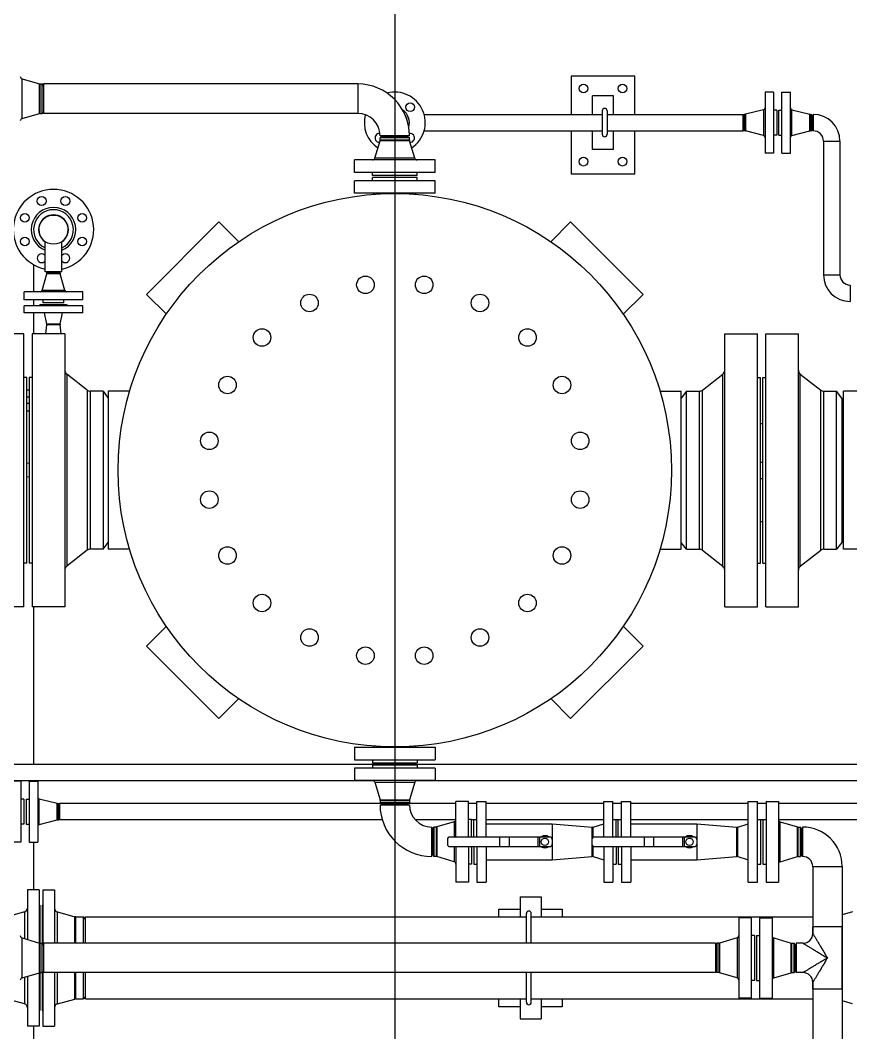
# Model space of a CAD drawing. Header units: millimetres. Extents: x 18255 to 228708, y -2217 to 146640.
# Drawn here: x 82772 to 84475, y 91555 to 93631 of the extents above; entities that cross this region are included whole.
import ezdxf

# ---------------------------------------------------------------- set-up
doc = ezdxf.new("R2010")
doc.units = ezdxf.units.MM
doc.layers.add('设备', color=8, linetype='Continuous')

msp = doc.modelspace()

# ---------------------------------------------------------------- linework, layer by layer
at = {"layer": '设备'}
for p, q in [((83539.9, 93833.1), (83539.9, 89530.9)), ((82775.4, 93511.2), (82811.1, 93500.6)), ((82775.4, 93429.3), (82775.4, 93511.2)), ((82811.1, 93439.9), (82811.1, 93500.6)), ((82812.5, 93440.1), (82812.5, 93500.4)), ((82812.5, 93500.4), (82816.9, 93500.4)), ((82819.3, 93497.2), (82816.9, 93500.4)), ((82816.9, 93440.1), (82816.9, 93500.4)), ((82819.3, 93500.4), (82819.3, 93440.1)), ((83463.9, 93500.4), (82819.3, 93500.4)), ((83463.9, 93500.4), (83463.9, 93440.1)), ((83901.9, 93516.2), (83901.9, 93438.1)), ((84031.9, 93516.2), (83901.9, 93516.2)), ((84031.9, 93438.1), (84031.9, 93516.2)), ((83945.4, 93438.1), (83945.4, 93476.2)), ((83988.4, 93476.2), (83945.4, 93476.2)), ((83988.4, 93438.1), (83988.4, 93476.2)), ((84299.2, 93483.7), (84299.2, 93358.7)), ((84316.7, 93483.7), (84299.2, 93483.7)), ((84316.7, 93483.7), (84316.7, 93358.7)), ((84334, 93358.7), (84334, 93483.7)), ((84334, 93483.7), (84351.5, 93483.7)), ((84351.5, 93358.7), (84351.5, 93483.7)), ((82775.4, 93429.3), (82811.1, 93439.9)), ((82812.5, 93440.1), (82816.9, 93440.1)), ((82819.3, 93443.2), (82816.9, 93440.1)), ((83463.9, 93440.1), (82819.3, 93440.1)), ((83600.1, 93438.1), (83965.4, 93438.1)), ((83965.4, 93445.2), (83965.4, 93397.2)), ((83975.4, 93445.2), (83975.4, 93397.2)), ((83975.4, 93438.1), (84254.7, 93438.1)), ((84254.7, 93404.4), (84254.7, 93438.1)), ((84254.7, 93436.1), (84256.2, 93438.1)), ((84256.2, 93438.1), (84256.2, 93404.4)), ((84258.4, 93438.1), (84256.2, 93438.1)), ((84258.4, 93438.1), (84259.4, 93438.2)), ((84258.4, 93438.1), (84258.4, 93404.4)), ((84296.2, 93447.5), (84259.4, 93438.2)), ((84259.4, 93438.2), (84259.4, 93404.3)), ((84296.2, 93447.5), (84296.2, 93395)), ((84323.1, 93446.7), (84316.7, 93446.7)), ((84323.1, 93446.7), (84323.1, 93395.7)), ((84327.6, 93395.7), (84327.6, 93446.7)), ((84327.6, 93446.7), (84334, 93446.7)), ((84354.5, 93395), (84354.5, 93447.5)), ((84354.5, 93447.5), (84391.3, 93438.2)), ((84391.3, 93404.3), (84391.3, 93438.2)), ((84392.3, 93438.1), (84391.3, 93438.2)), ((84392.3, 93404.4), (84392.3, 93438.1)), ((84392.3, 93438.1), (84394.5, 93438.1)), ((84396, 93436.1), (84394.5, 93438.1)), ((84394.5, 93404.4), (84394.5, 93438.1)), ((84396, 93436.1), (84396, 93406.4)), ((84398, 93438.1), (84398, 93404.4)), ((83570.1, 93394.2), (83509.8, 93394.2)), ((83523.1, 93394.2), (83523.1, 93392.2)), ((83556.8, 93394.2), (83556.8, 93392.2)), ((83600.1, 93404.4), (83965.4, 93404.4)), ((83901.9, 93404.4), (83901.9, 93316.2)), ((83945.4, 93366.2), (83945.4, 93404.4)), ((83975.4, 93404.4), (84254.7, 93404.4)), ((83988.4, 93366.2), (83988.4, 93404.4)), ((84031.9, 93316.2), (84031.9, 93404.4)), ((84254.7, 93406.4), (84256.2, 93404.4)), ((84258.4, 93404.4), (84256.2, 93404.4)), ((84258.4, 93404.4), (84259.4, 93404.3)), ((84296.2, 93395), (84259.4, 93404.3)), ((84323.1, 93395.7), (84316.7, 93395.7)), ((84327.6, 93395.7), (84334, 93395.7)), ((84354.5, 93395), (84391.3, 93404.3)), ((84392.3, 93404.4), (84391.3, 93404.3)), ((84392.3, 93404.4), (84394.5, 93404.4)), ((84396, 93406.4), (84394.5, 93404.4)), ((83499, 93348.3), (83509.6, 93384)), ((83570.3, 93384), (83509.6, 93384)), ((83512.9, 93392.2), (83509.8, 93389.8)), ((83509.8, 93385.5), (83509.8, 93389.8)), ((83570.1, 93389.8), (83509.8, 93389.8)), ((83570.1, 93385.5), (83509.8, 93385.5)), ((83512.9, 93392.2), (83566.9, 93392.2)), ((83566.9, 93392.2), (83570.1, 93389.8)), ((83570.1, 93385.5), (83570.1, 93389.8)), ((83580.8, 93348.3), (83570.3, 93384)), ((84419.2, 93383.2), (84419.2, 93109.2)), ((84419.2, 93383.2), (84452.9, 93383.2)), ((84452.9, 93383.2), (84452.9, 93109.2)), ((83988.4, 93366.2), (83945.4, 93366.2)), ((84316.7, 93358.7), (84299.2, 93358.7)), ((84334, 93358.7), (84351.5, 93358.7)), ((83457.4, 93319.2), (83457.4, 93344.7)), ((83622.4, 93344.7), (83457.4, 93344.7)), ((83580.8, 93348.3), (83499, 93348.3)), ((83622.4, 93319.2), (83622.4, 93344.7)), ((83622.4, 93319.2), (83457.4, 93319.2)), ((83493.9, 93312.8), (83493.9, 93319.2)), ((83585.9, 93312.8), (83493.9, 93312.8)), ((83585.9, 93312.8), (83585.9, 93319.2)), ((83901.9, 93316.2), (84031.9, 93316.2)), ((83457.4, 93276.4), (83457.4, 93301.9)), ((83622.4, 93301.9), (83457.4, 93301.9)), ((83493.9, 93301.9), (83493.9, 93308.3)), ((83585.9, 93308.3), (83493.9, 93308.3)), ((83585.9, 93301.9), (83585.9, 93308.3)), ((83622.4, 93276.4), (83622.4, 93301.9)), ((83622.4, 93276.4), (83457.4, 93276.4)), ((83030.8, 93069), (83179.3, 93217.5)), ((83220, 93176.8), (83179.3, 93217.5)), ((83900.5, 93217.5), (83859.8, 93176.8)), ((83900.5, 93217.5), (84049, 93069)), ((82823, 93115.1), (82823, 93177)), ((82857, 93115.1), (82857, 93177)), ((82799.9, 93074.1), (82799.9, 93129.7)), ((82816.8, 93077.1), (82826.4, 93111.2)), ((82857, 93115.1), (82823, 93115.1)), ((82826.6, 93112.3), (82826.4, 93111.2)), ((82853.6, 93111.2), (82826.4, 93111.2)), ((82828.6, 93115.1), (82826.6, 93113.6)), ((82826.6, 93112.3), (82826.6, 93113.6)), ((82853.5, 93113.6), (82826.6, 93113.6)), ((82853.5, 93112.3), (82826.6, 93112.3)), ((82851.5, 93115.1), (82853.5, 93113.6)), ((82853.5, 93112.3), (82853.5, 93113.6)), ((82853.5, 93112.3), (82853.6, 93111.2)), ((82863.2, 93077.1), (82853.6, 93111.2)), ((84419.2, 93109.2), (84452.9, 93109.2)), ((84474, 93088.1), (84474, 93054.4)), ((82780, 93058.1), (82780, 93074.1)), ((82900, 93074.1), (82780, 93074.1)), ((82863.2, 93077.1), (82816.8, 93077.1)), ((82900, 93058.1), (82900, 93074.1)), ((83030.8, 93069), (83071.5, 93028.3)), ((84008.3, 93028.3), (84049, 93069)), ((82900, 93058.1), (82780, 93058.1)), ((82780, 93031.2), (82780, 93045.2)), ((82900, 93045.2), (82780, 93045.2)), ((82799.9, 93045.2), (82799.9, 93058.1)), ((82812, 93045.2), (82812, 93047.2)), ((82868, 93047.2), (82812, 93047.2)), ((82818.5, 93051.7), (82818.5, 93058.1)), ((82861.5, 93051.7), (82818.5, 93051.7)), ((82861.5, 93051.7), (82861.5, 93058.1)), ((82868, 93045.2), (82868, 93047.2)), ((82900, 93031.2), (82900, 93045.2)), ((82900, 93031.2), (82780, 93031.2)), ((82799.9, 92988.3), (82799.9, 93031.2)), ((82826.3, 93008), (82821.5, 93031.2)), ((82853.7, 93008), (82858.5, 93031.2)), ((82824.2, 92988.3), (82826.4, 93006.4)), ((82853.7, 93008), (82826.3, 93008)), ((82853.6, 93006.4), (82826.4, 93006.4)), ((82855.8, 92988.3), (82853.6, 93006.4)), ((82779, 92988.3), (82712, 92988.3)), ((82779, 92428.3), (82779, 92988.3)), ((82796.3, 92988.3), (82796.3, 92428.3)), ((82863.3, 92988.3), (82796.3, 92988.3)), ((82863.3, 92988.3), (82863.3, 92428.3)), ((84216.5, 92428.3), (84216.5, 92988.3)), ((84216.5, 92988.3), (84283.5, 92988.3)), ((84283.5, 92428.3), (84283.5, 92988.3)), ((84300.8, 92428.3), (84300.8, 92988.3)), ((84300.8, 92988.3), (84367.8, 92988.3)), ((84367.8, 92428.3), (84367.8, 92988.3)), ((82785.4, 92898.8), (82779, 92898.8)), ((82785.4, 92517.8), (82785.4, 92898.8)), ((82789.9, 92898.8), (82789.9, 92517.8)), ((82796.3, 92898.8), (82789.9, 92898.8)), ((82909.1, 92872.4), (82867.1, 92905.3)), ((82867.1, 92905.3), (82867.1, 92511.3)), ((84170.7, 92872.4), (84212.7, 92905.3)), ((84212.7, 92511.3), (84212.7, 92905.3)), ((84283.5, 92898.8), (84289.9, 92898.8)), ((84289.9, 92517.8), (84289.9, 92898.8)), ((84294.4, 92517.8), (84294.4, 92898.8)), ((84294.4, 92898.8), (84300.8, 92898.8)), ((84371.6, 92905.3), (84413.6, 92872.4)), ((84371.6, 92511.3), (84371.6, 92905.3)), ((82789.9, 92872.2), (82785.4, 92872.2)), ((82789.9, 92858.2), (82785.4, 92858.2)), ((82909.1, 92872.4), (82909.1, 92544.3)), ((82915.3, 92870.3), (82915.3, 92546.4)), ((82941.6, 92870.3), (82915.3, 92870.3)), ((82941.6, 92870.3), (82952.3, 92856.3)), ((82941.6, 92870.3), (82941.6, 92546.4)), ((82952.3, 92870.3), (82952.3, 92546.3)), ((82996.5, 92870.3), (82952.3, 92870.3)), ((84083.3, 92870.3), (84127.5, 92870.3)), ((84127.5, 92546.3), (84127.5, 92870.3)), ((84138.3, 92870.3), (84127.5, 92856.3)), ((84138.3, 92546.4), (84138.3, 92870.3)), ((84138.3, 92870.3), (84164.6, 92870.3)), ((84164.6, 92546.4), (84164.6, 92870.3)), ((84170.7, 92544.3), (84170.7, 92872.4)), ((84413.6, 92544.3), (84413.6, 92872.4)), ((84419.8, 92546.4), (84419.8, 92870.3)), ((84419.8, 92870.3), (84446.1, 92870.3)), ((84456.8, 92856.3), (84446.1, 92870.3)), ((84446.1, 92546.4), (84446.1, 92870.3)), ((84456.8, 92856.3), (84456.8, 92560.4)), ((84459.8, 92546.4), (84459.8, 92870.3)), ((85642, 92870.3), (84459.8, 92870.3)), ((82789.9, 92845.3), (82785.4, 92845.3)), ((82789.9, 92829.3), (82785.4, 92829.3)), ((84294.4, 92803.3), (84289.9, 92803.3)), ((82789.9, 92722.5), (82785.4, 92722)), ((84289.9, 92725.2), (84294.4, 92725.2)), ((84456.8, 92725.2), (84459.8, 92725.2)), ((82789.9, 92694.2), (82785.4, 92694.7)), ((84289.9, 92691.5), (84294.4, 92691.5)), ((84456.8, 92691.5), (84459.8, 92691.5)), ((84289.9, 92603.3), (84294.4, 92603.3)), ((82909.1, 92544.3), (82867.1, 92511.3)), ((82941.6, 92546.4), (82915.3, 92546.4)), ((82941.6, 92546.4), (82952.3, 92560.4)), ((82996.5, 92546.3), (82952.3, 92546.3)), ((84083.3, 92546.3), (84127.5, 92546.3)), ((84138.3, 92546.4), (84127.5, 92560.4)), ((84138.3, 92546.4), (84164.6, 92546.4)), ((84170.7, 92544.3), (84212.7, 92511.3)), ((84371.6, 92511.3), (84413.6, 92544.3)), ((84419.8, 92546.4), (84446.1, 92546.4)), ((84456.8, 92560.4), (84446.1, 92546.4)), ((85542.7, 92546.4), (84459.8, 92546.4)), ((82785.4, 92517.8), (82779, 92517.8)), ((82796.3, 92517.8), (82789.9, 92517.8)), ((84283.5, 92517.8), (84289.9, 92517.8)), ((84294.4, 92517.8), (84300.8, 92517.8)), ((82779, 92428.3), (82712, 92428.3)), ((82863.3, 92428.3), (82796.3, 92428.3)), ((82799.9, 92105.2), (82799.9, 92428.3)), ((84216.5, 92428.3), (84283.5, 92428.3)), ((84300.8, 92428.3), (84367.8, 92428.3)), ((83071.5, 92388.4), (83030.8, 92347.7)), ((84049, 92347.7), (84008.3, 92388.4)), ((83179.3, 92199.2), (83030.8, 92347.7)), ((84049, 92347.7), (83900.5, 92199.2)), ((83179.3, 92199.2), (83220, 92239.9)), ((83859.8, 92239.9), (83900.5, 92199.2)), ((83457.4, 92140.2), (83457.4, 92114.7)), ((83457.4, 92140.2), (83622.4, 92140.2)), ((83622.4, 92140.2), (83622.4, 92114.7)), ((83457.4, 92114.7), (83622.4, 92114.7)), ((83493.9, 92114.7), (83493.9, 92108.3)), ((83493.9, 92108.3), (83585.9, 92108.3)), ((83585.9, 92114.7), (83585.9, 92108.3)), ((84616.4, 92105.2), (82696.4, 92105.2)), ((83457.4, 92097.4), (83457.4, 92071.9)), ((83622.4, 92097.4), (83457.4, 92097.4)), ((83493.9, 92103.8), (83493.9, 92097.4)), ((83585.9, 92103.8), (83493.9, 92103.8)), ((83585.9, 92103.8), (83585.9, 92097.4)), ((83622.4, 92097.4), (83622.4, 92071.9)), ((83496.1, 92071.5), (82696.4, 92071.5)), ((82772.9, 92070.8), (82755.4, 92070.8)), ((82772.9, 92070.8), (82772.9, 91945.8)), ((82790.2, 92070.8), (82790.2, 91945.8)), ((82790.2, 92070.8), (82807.7, 92070.8)), ((82799.9, 92070.8), (82799.9, 92071.5)), ((82807.7, 92070.8), (82807.7, 91945.8)), ((83622.4, 92071.9), (83457.4, 92071.9)), ((83499, 92068.4), (83509.6, 92032.6)), ((83499, 92068.4), (83580.8, 92068.4)), ((83580.8, 92068.4), (83570.3, 92032.6)), ((84616.4, 92071.5), (83583.7, 92071.5)), ((82779.3, 92033.8), (82772.9, 92033.8)), ((82779.3, 92033.8), (82779.3, 91982.8)), ((82783.8, 92033.8), (82783.8, 91982.8)), ((82783.8, 92033.8), (82790.2, 92033.8)), ((82810.7, 91982.1), (82810.7, 92034.6)), ((82810.7, 92034.6), (82847.5, 92025.3)), ((82847.5, 91991.4), (82847.5, 92025.3)), ((82848.5, 92025.2), (82847.5, 92025.3)), ((82848.5, 91991.5), (82848.5, 92025.2)), ((82848.5, 92025.2), (82850.7, 92025.2)), ((82852.2, 92023.2), (82850.7, 92025.2)), ((82850.7, 91991.5), (82850.7, 92025.2)), ((82852.2, 92025.2), (82852.2, 91991.5)), ((83511.9, 92025.2), (82852.2, 92025.2)), ((83509.6, 92032.6), (83570.3, 92032.6)), ((83509.8, 92031.2), (83509.8, 92026.9)), ((83509.8, 92031.2), (83570.1, 92031.2)), ((83512.9, 92024.4), (83509.8, 92026.9)), ((83509.8, 92026.9), (83570.1, 92026.9)), ((83509.8, 92022.4), (83570.1, 92022.4)), ((83566.9, 92024.4), (83512.9, 92024.4)), ((83566.9, 92024.4), (83570.1, 92026.9)), ((83665.4, 92025.2), (83567.9, 92025.2)), ((83570.1, 92031.2), (83570.1, 92026.9)), ((83665.4, 91956.4), (83665.4, 92028.9)), ((83690.9, 92028.9), (83665.4, 92028.9)), ((83690.9, 91956.4), (83690.9, 92028.9)), ((83708.2, 92025.2), (83690.9, 92025.2)), ((83708.2, 91956.4), (83708.2, 92028.9)), ((83708.2, 92028.9), (83727.3, 92028.9)), ((83727.3, 91956.4), (83727.3, 92028.9)), ((83968.3, 92025.2), (83727.3, 92025.2)), ((83968.3, 91956.4), (83968.3, 92028.9)), ((83968.3, 92028.9), (83987.4, 92028.9)), ((83987.4, 91956.4), (83987.4, 92028.9)), ((84004.7, 92025.2), (83987.4, 92025.2)), ((84004.7, 91956.4), (84004.7, 92028.9)), ((84004.7, 92028.9), (84023.8, 92028.9)), ((84023.8, 91956.4), (84023.8, 92028.9)), ((84264.8, 92025.2), (84023.8, 92025.2)), ((84264.8, 91863.9), (84264.8, 92028.9)), ((84264.8, 92028.9), (84283.9, 92028.9)), ((84283.9, 91863.9), (84283.9, 92028.9)), ((84301.2, 92025.2), (84283.9, 92025.2)), ((84301.2, 92028.9), (84301.2, 91863.9)), ((84301.2, 92028.9), (84326.7, 92028.9)), ((84326.7, 92028.9), (84326.7, 91863.9)), ((84715.4, 92025.2), (84326.7, 92025.2)), ((82779.3, 91982.8), (82772.9, 91982.8)), ((82783.8, 91982.8), (82790.2, 91982.8)), ((82810.7, 91982.1), (82847.5, 91991.4)), ((82848.5, 91991.5), (82847.5, 91991.4)), ((82848.5, 91991.5), (82850.7, 91991.5)), ((82852.2, 91993.5), (82850.7, 91991.5)), ((83514.5, 91991.5), (82852.2, 91991.5)), ((83665.4, 91991.5), (83582.2, 91991.5)), ((83661.8, 91987.4), (83626.1, 91976.8)), ((83661.8, 91987.4), (83661.8, 91956.4)), ((83697.3, 91992.4), (83690.9, 91992.4)), ((83697.3, 91956.4), (83697.3, 91992.4)), ((83701.8, 91991.5), (83697.3, 91991.5)), ((83701.8, 91956.4), (83701.8, 91992.4)), ((83701.8, 91992.4), (83708.2, 91992.4)), ((83968.3, 91991.5), (83727.3, 91991.5)), ((83727.3, 91983.4), (83862.6, 91983.4)), ((83862.6, 91983.4), (83862.6, 91952.8)), ((83862.6, 91983.4), (83863, 91983.4)), ((83863, 91983.4), (83863, 91983.4)), ((83863, 91983.4), (83863, 91909.5)), ((83863, 91983.4), (83944.8, 91976.5)), ((83946.7, 91976.7), (83968.3, 91983.4)), ((83987.4, 91992.4), (83993.8, 91992.4)), ((83993.8, 91956.4), (83993.8, 91992.4)), ((83998.3, 91991.5), (83993.8, 91991.5)), ((83998.3, 91956.4), (83998.3, 91992.4)), ((83998.3, 91992.4), (84004.7, 91992.4)), ((84264.8, 91991.5), (84023.8, 91991.5)), ((84023.8, 91983.4), (84159.1, 91983.4)), ((84159.1, 91983.4), (84159.1, 91952.8)), ((84159.1, 91983.4), (84159.5, 91983.4)), ((84159.5, 91983.4), (84159.5, 91983.4)), ((84159.5, 91983.4), (84159.5, 91909.5)), ((84159.5, 91983.4), (84241.3, 91976.5)), ((84243.2, 91976.7), (84264.8, 91983.4)), ((84283.9, 91992.4), (84290.3, 91992.4)), ((84290.3, 91900.4), (84290.3, 91992.4)), ((84294.8, 91991.5), (84290.3, 91991.5)), ((84294.8, 91992.4), (84294.8, 91900.4)), ((84294.8, 91992.4), (84301.2, 91992.4)), ((84715.4, 91991.5), (84326.7, 91991.5)), ((84330.3, 91987.4), (84366, 91976.8)), ((84330.3, 91905.5), (84330.3, 91987.4)), ((83615.9, 91916.3), (83615.9, 91976.6)), ((83617.9, 91973.4), (83620.3, 91976.6)), ((83617.9, 91919.4), (83617.9, 91973.4)), ((83620.3, 91976.6), (83620.3, 91916.3)), ((83624.7, 91976.6), (83620.3, 91976.6)), ((83624.7, 91976.6), (83624.7, 91916.3)), ((83626.1, 91976.8), (83626.1, 91916.1)), ((83944.8, 91953.6), (83944.8, 91976.5)), ((83946.7, 91955.7), (83946.7, 91976.7)), ((84241.3, 91916.4), (84241.3, 91976.5)), ((84243.2, 91916.1), (84243.2, 91976.7)), ((84366, 91916.1), (84366, 91976.8)), ((84367.4, 91916.3), (84367.4, 91976.6)), ((84367.4, 91976.6), (84371.8, 91976.6)), ((84374.2, 91973.4), (84371.8, 91976.6)), ((84371.8, 91916.3), (84371.8, 91976.6)), ((84374.2, 91973.4), (84374.2, 91919.4)), ((84376.2, 91976.6), (84376.2, 91916.3)), ((82772.9, 91945.8), (82755.4, 91945.8)), ((82790.2, 91945.8), (82807.7, 91945.8)), ((82799.9, 91848.2), (82799.9, 91945.8)), ((83647.8, 91951.4), (83647.8, 91941.4)), ((83652.8, 91956.4), (83857.8, 91956.4)), ((83755, 91956.4), (83755, 91936.4)), ((83774.2, 91956.4), (83774.2, 91936.4)), ((83833.6, 91956.4), (83833.6, 91936.4)), ((83836.8, 91956.4), (83836.8, 91936.4)), ((83862.6, 91940), (83862.6, 91909.4)), ((83862.8, 91951.4), (83862.8, 91941.4)), ((83944.3, 91951.4), (83944.3, 91941.4)), ((83944.8, 91916.4), (83944.8, 91939.3)), ((83949.3, 91956.4), (84154.3, 91956.4)), ((84051.5, 91956.4), (84051.5, 91936.4)), ((84070.7, 91956.4), (84070.7, 91936.4)), ((84130.1, 91956.4), (84130.1, 91936.4)), ((84133.3, 91956.4), (84133.3, 91936.4)), ((84159.1, 91940), (84159.1, 91909.4)), ((84159.3, 91951.4), (84159.3, 91941.4)), ((83617.9, 91919.4), (83620.3, 91916.3)), ((83652.8, 91936.4), (83857.8, 91936.4)), ((83661.8, 91936.4), (83661.8, 91905.5)), ((83665.4, 91936.4), (83665.4, 91863.9)), ((83690.9, 91936.4), (83690.9, 91863.9)), ((83697.3, 91936.4), (83697.3, 91900.4)), ((83701.8, 91936.4), (83701.8, 91900.4)), ((83708.2, 91936.4), (83708.2, 91863.9)), ((83727.3, 91936.4), (83727.3, 91863.9)), ((83946.7, 91916.1), (83946.7, 91937.2)), ((83949.3, 91936.4), (84154.3, 91936.4)), ((83968.3, 91936.4), (83968.3, 91863.9)), ((83987.4, 91936.4), (83987.4, 91863.9)), ((83993.8, 91936.4), (83993.8, 91900.4)), ((83998.3, 91936.4), (83998.3, 91900.4)), ((84004.7, 91936.4), (84004.7, 91863.9)), ((84023.8, 91936.4), (84023.8, 91863.9)), ((84374.2, 91919.4), (84371.8, 91916.3)), ((83624.7, 91916.3), (83620.3, 91916.3)), ((83661.8, 91905.5), (83626.1, 91916.1)), ((83697.3, 91900.4), (83690.9, 91900.4)), ((83701.8, 91900.4), (83708.2, 91900.4)), ((83727.3, 91909.4), (83862.6, 91909.4)), ((83862.6, 91909.4), (83863, 91909.5)), ((83863, 91909.5), (83944.8, 91916.4)), ((83946.7, 91916.1), (83968.3, 91909.4)), ((83987.4, 91900.4), (83993.8, 91900.4)), ((83998.3, 91900.4), (84004.7, 91900.4)), ((84023.8, 91909.4), (84159.1, 91909.4)), ((84159.1, 91909.4), (84159.5, 91909.5)), ((84159.5, 91909.5), (84241.3, 91916.4)), ((84243.2, 91916.1), (84264.8, 91909.4)), ((84283.9, 91900.4), (84290.3, 91900.4)), ((84294.8, 91900.4), (84301.2, 91900.4)), ((84330.3, 91905.5), (84366, 91916.1)), ((84367.4, 91916.3), (84371.8, 91916.3)), ((84397.1, 91895.4), (84397.1, 91758.4)), ((84397.1, 91895.4), (84457.4, 91895.4)), ((84457.4, 91895.4), (84457.4, 91521.2)), ((83690.9, 91863.9), (83665.4, 91863.9)), ((83708.2, 91863.9), (83727.3, 91863.9)), ((83968.3, 91863.9), (83987.4, 91863.9)), ((84004.7, 91863.9), (84023.8, 91863.9)), ((84264.8, 91863.9), (84283.9, 91863.9)), ((84301.2, 91863.9), (84326.7, 91863.9)), ((82786.5, 91848.2), (82786.5, 91745.9)), ((82810.4, 91848.2), (82786.5, 91848.2)), ((82810.4, 91848.2), (82810.4, 91738.8)), ((82818.1, 91848.2), (82818.1, 91736.8)), ((82818.1, 91848.2), (82842, 91848.2)), ((82842, 91848.2), (82842, 91738.4)), ((82812, 91816.2), (82810.4, 91816.2)), ((82812, 91816.2), (82812, 91738.4)), ((82816.5, 91816.2), (82816.5, 91738.4)), ((82816.5, 91816.2), (82818.1, 91816.2)), ((83796.8, 91833.2), (83796.8, 91792.4)), ((83796.8, 91833.2), (83839.8, 91833.2)), ((83839.8, 91833.2), (83839.8, 91792.4)), ((82780.7, 91802.6), (82745.1, 91792.7)), ((82780.7, 91802.6), (82780.7, 91747.6)), ((82847.9, 91738.4), (82847.9, 91802.6)), ((82847.9, 91802.6), (82883.5, 91792.7)), ((83753.3, 91792.4), (83753.3, 91808.2)), ((83753.3, 91808.2), (83796.8, 91808.2)), ((83809.8, 91738.4), (83809.8, 91799.2)), ((83819.8, 91738.4), (83819.8, 91799.2)), ((83839.8, 91808.2), (83883.3, 91808.2)), ((83883.3, 91808.2), (83883.3, 91792.4)), ((84478.6, 91802.7), (84457.4, 91796.8)), ((82883.5, 91738.4), (82883.5, 91792.7)), ((82885.6, 91792.4), (82883.5, 91792.7)), ((82885.6, 91738.4), (82885.6, 91792.4)), ((82885.6, 91792.4), (82901.6, 91792.4)), ((82905.5, 91787.2), (82901.6, 91792.4)), ((82901.6, 91738.4), (82901.6, 91792.4)), ((82905.5, 91738.4), (82905.5, 91792.4)), ((82905.5, 91792.4), (83809.8, 91792.4)), ((83819.8, 91792.4), (84397.1, 91792.4)), ((84245.4, 91790.7), (84245.4, 91625.7)), ((84270.9, 91790.7), (84245.4, 91790.7)), ((84270.9, 91790.7), (84270.9, 91625.7)), ((84288.2, 91790.7), (84288.2, 91625.7)), ((84288.2, 91790.7), (84313.7, 91790.7)), ((84313.7, 91790.7), (84313.7, 91625.7)), ((84277.3, 91754.2), (84270.9, 91754.2)), ((84277.3, 91754.2), (84277.3, 91662.2)), ((84281.8, 91754.2), (84281.8, 91662.2)), ((84281.8, 91754.2), (84288.2, 91754.2)), ((84397.1, 91758.4), (84397.1, 91772.2)), ((84457.4, 91772.2), (84397.1, 91772.2)), ((84457.4, 91644.2), (84457.4, 91772.2)), ((82775.4, 91749.2), (82811.1, 91738.6)), ((82775.4, 91667.3), (82775.4, 91749.2)), ((82811.1, 91677.9), (82811.1, 91738.6)), ((82812.5, 91678.1), (82812.5, 91738.4)), ((82812.5, 91738.4), (82816.9, 91738.4)), ((82819.3, 91735.2), (82816.9, 91738.4)), ((82816.9, 91678.1), (82816.9, 91738.4)), ((82819.3, 91738.4), (82819.3, 91678.1)), ((84197.9, 91738.4), (82819.3, 91738.4)), ((84197.9, 91738.4), (84197.9, 91678.1)), ((84197.9, 91735.2), (84200.3, 91738.4)), ((84200.3, 91738.4), (84200.3, 91678.1)), ((84204.7, 91738.4), (84200.3, 91738.4)), ((84204.7, 91738.4), (84204.7, 91678.1)), ((84241.8, 91749.2), (84206.1, 91738.6)), ((84206.1, 91738.6), (84206.1, 91677.9)), ((84241.8, 91749.2), (84241.8, 91667.3)), ((84317.3, 91749.2), (84353, 91738.6)), ((84317.3, 91667.3), (84317.3, 91749.2)), ((84353, 91677.9), (84353, 91738.6)), ((84354.4, 91678.1), (84354.4, 91738.4)), ((84354.4, 91738.4), (84358.8, 91738.4)), ((84361.2, 91735.2), (84358.8, 91738.4)), ((84358.8, 91678.1), (84358.8, 91738.4)), ((84361.2, 91735.2), (84361.2, 91681.2)), ((84363.2, 91738.4), (84363.2, 91678.1)), ((84377.1, 91738.4), (84363.2, 91738.4)), ((82775.4, 91667.3), (82811.1, 91677.9)), ((82786.5, 91670.6), (82786.5, 91568.2)), ((82810.4, 91677.7), (82810.4, 91568.2)), ((82812, 91678), (82812, 91600.2)), ((82812.5, 91678.1), (82816.9, 91678.1)), ((82816.5, 91678.1), (82816.5, 91600.2)), ((82819.3, 91681.2), (82816.9, 91678.1)), ((82818.1, 91679.7), (82818.1, 91568.2)), ((84197.9, 91678.1), (82819.3, 91678.1)), ((82842, 91678.1), (82842, 91568.2)), ((82847.9, 91613.9), (82847.9, 91678.1)), ((82883.5, 91623.8), (82883.5, 91678.1)), ((82885.6, 91624.1), (82885.6, 91678.1)), ((82901.6, 91624.1), (82901.6, 91678.1)), ((82905.5, 91624.1), (82905.5, 91678.1)), ((83809.8, 91617.2), (83809.8, 91678.1)), ((83819.8, 91617.2), (83819.8, 91678.1)), ((84197.9, 91681.2), (84200.3, 91678.1)), ((84204.7, 91678.1), (84200.3, 91678.1)), ((84241.8, 91667.3), (84206.1, 91677.9)), ((84317.3, 91667.3), (84353, 91677.9)), ((84354.4, 91678.1), (84358.8, 91678.1)), ((84361.2, 91681.2), (84358.8, 91678.1)), ((84377.1, 91678.1), (84363.2, 91678.1)), ((82780.7, 91668.9), (82780.7, 91613.9)), ((84277.3, 91662.2), (84270.9, 91662.2)), ((84281.8, 91662.2), (84288.2, 91662.2)), ((84397.1, 91658.1), (84397.1, 91521.2)), ((84397.1, 91644.2), (84397.1, 91658.1)), ((82905.5, 91629.2), (82901.6, 91624.1)), ((84457.4, 91644.2), (84397.1, 91644.2)), ((82780.7, 91613.9), (82745.1, 91623.8)), ((82847.9, 91613.9), (82883.5, 91623.8)), ((82885.6, 91624.1), (82883.5, 91623.8)), ((82885.6, 91624.1), (82901.6, 91624.1)), ((82905.5, 91624.1), (83809.8, 91624.1)), ((83753.3, 91608.2), (83753.3, 91624.1)), ((83796.8, 91608.2), (83753.3, 91608.2)), ((83796.8, 91624.1), (83796.8, 91583.2)), ((83819.8, 91624.1), (84397.1, 91624.1)), ((83839.8, 91624.1), (83839.8, 91583.2)), ((83883.3, 91608.2), (83839.8, 91608.2)), ((83883.3, 91624.1), (83883.3, 91608.2)), ((84270.9, 91625.7), (84245.4, 91625.7)), ((84288.2, 91625.7), (84313.7, 91625.7)), ((84478.6, 91614), (84457.4, 91619.9)), ((82812, 91600.2), (82810.4, 91600.2)), ((82816.5, 91600.2), (82818.1, 91600.2)), ((82810.4, 91568.2), (82786.5, 91568.2)), ((82799.9, 90988.3), (82799.9, 91568.2)), ((82799.9, 91556.8), (82799.9, 91568.2)), ((82818.1, 91568.2), (82842, 91568.2)), ((83796.8, 91583.2), (83839.8, 91583.2))]:
    msp.add_line(p, q, dxfattribs=at)
for centre, radius in [((83926.9, 93491.2), 9), ((84006.9, 93491.2), 9), ((83571.4, 93452.7), 9), ((83926.9, 93341.2), 9), ((84006.9, 93341.2), 9), ((82815.7, 93260.4), 9), ((82864.3, 93260.4), 9), ((83539.9, 92708.3), 567.5), ((82781.3, 93226), 9), ((82840, 93201.7), 30), ((82898.7, 93226), 9), ((82781.3, 93177.4), 9), ((82898.7, 93177.4), 9), ((83479.7, 93088.6), 18), ((83600.1, 93088.6), 18), ((83365.1, 93051.4), 18), ((83714.7, 93051.4), 18), ((83267.7, 92980.6), 18), ((83812.1, 92980.6), 18), ((83196.9, 92883.1), 18), ((83882.9, 92883.1), 18), ((83159.6, 92768.6), 18), ((83920.2, 92768.6), 18), ((83159.6, 92648.1), 18), ((83920.2, 92648.1), 18), ((83196.9, 92533.5), 18), ((83882.9, 92533.5), 18), ((83267.7, 92436.1), 18), ((83812.1, 92436.1), 18), ((83365.1, 92365.3), 18), ((83714.7, 92365.3), 18), ((83479.7, 92328.1), 18), ((83600.1, 92328.1), 18), ((83847.8, 91946.4), 7.5), ((84144.3, 91946.4), 7.5)]:
    msp.add_circle(centre, radius, dxfattribs=at)
for centre, radius, start, end in [((82776.8, 93516), 5, 180, 253.4981), ((82812.5, 93505.4), 5, 253.4981, 270), ((83463.9, 93394.2), 106.2, 0, 90), ((83539.9, 93421.2), 62.5, 303.784, 104.7466), ((82812.5, 93435.1), 5, 90, 106.5019), ((83463.9, 93394.2), 45.9, 0, 90), ((83539.9, 93421.2), 62.5, 165.1716, 236.216), ((83539.9, 93421.2), 30.1, 341.8522, 57.0242), ((83539.9, 93421.2), 26.2, 2.8858, 35.0817), ((83970.4, 93445.2), 5, 0, 180), ((84295.2, 93451.4), 4, 284.1366, 0), ((84355.5, 93451.4), 4, 180, 255.8634), ((84398, 93383.2), 54.9, 0, 90), ((82776.8, 93424.5), 5, 106.5019, 180), ((83508.4, 93389.8), 9, 83.5798, 270.9319), ((83508.4, 93389.8), 9, 15.9801, 29.9352), ((83571.4, 93389.8), 9, 150.0648, 164.0199), ((83571.4, 93389.8), 9, 269.0681, 99.9275), ((83970.4, 93397.2), 5, 180, 0), ((84295.2, 93391.1), 4, 0, 75.8634), ((84355.5, 93391.1), 4, 104.1366, 180), ((84398, 93383.2), 21.1, 0, 90), ((83504.8, 93385.5), 5, 343.4981, 0), ((83575.1, 93385.5), 5, 180, 196.5019), ((83494.2, 93349.7), 5, 270, 343.4981), ((83585.6, 93349.7), 5, 196.5019, 270), ((82840, 93201.7), 82.5, 281.8928, 258.1072), ((83494.2, 93271.4), 5, 31.1979, 90), ((83585.6, 93271.4), 5, 90, 148.8021), ((82840, 93201.7), 45.7, 291.8223, 248.1775), ((82840, 93201.7), 40.9, 294.6043, 245.3951), ((82840, 93201.7), 30.4, 304.2032, 235.7968), ((82840, 93201.7), 30.1, 304.5199, 235.4801), ((82815.7, 93143.1), 9, 35.632, 324.368), ((82864.3, 93143.1), 9, 215.632, 144.368), ((84474, 93109.2), 54.9, 180, 270), ((84474, 93109.2), 21.1, 180, 270), ((82813, 93078.1), 4, 270, 344.3267), ((82867, 93078.1), 4, 195.6733, 270), ((82821.4, 93007), 5, 352.9621, 11.7683), ((82858.6, 93007), 5, 168.2317, 187.0379), ((82873.3, 92913.2), 10, 180, 231.8845), ((84206.5, 92913.2), 10, 308.1155, 0), ((84377.8, 92913.2), 10, 180, 231.8845), ((82915.3, 92880.3), 10, 231.8845, 270), ((84164.6, 92880.3), 10, 270, 308.1155), ((84419.8, 92880.3), 10, 231.8845, 270), ((82915.3, 92536.4), 10, 90, 128.1155), ((84164.6, 92536.4), 10, 51.8845, 90), ((84419.8, 92536.4), 10, 90, 128.1155), ((82873.3, 92503.5), 10, 128.1155, 180), ((84206.5, 92503.5), 10, 0, 51.8845), ((84377.8, 92503.5), 10, 128.1155, 180), ((83494.2, 92145.2), 5, 270, 328.8021), ((83585.6, 92145.2), 5, 211.1979, 270), ((83494.2, 92066.9), 5, 16.5019, 90), ((83585.6, 92066.9), 5, 90, 163.4981), ((82811.7, 92038.5), 4, 180, 255.8634), ((83504.8, 92031.2), 5, 0, 16.5019), ((83615.9, 92022.4), 106.2, 180, 270), ((83575.1, 92031.2), 5, 163.4981, 180), ((83615.9, 92022.4), 45.9, 180, 270), ((82811.7, 91978.2), 4, 104.1366, 180), ((83660.4, 91992.2), 5, 286.5019, 360), ((84331.7, 91992.2), 5, 180, 253.4981), ((83624.7, 91981.6), 5, 270, 286.5019), ((83945.3, 91981.5), 5, 265.1792, 287.2815), ((84241.8, 91981.5), 5, 265.1792, 287.2815), ((84367.4, 91981.6), 5, 253.4981, 270), ((84376.2, 91895.4), 81.2, 0, 90), ((83652.8, 91951.4), 5, 90, 180), ((83652.8, 91941.4), 5, 180, 270), ((83847.8, 91946.4), 12.5, 53.7751, 126.2249), ((83857.8, 91951.4), 5, 0, 90), ((83857.8, 91941.4), 5, 270, 0), ((83949.3, 91951.4), 5, 90, 180), ((83949.3, 91941.4), 5, 180, 270), ((84144.3, 91946.4), 12.5, 53.7751, 126.2249), ((84154.3, 91951.4), 5, 0, 90), ((84154.3, 91941.4), 5, 270, 0), ((83847.8, 91946.4), 12.5, 233.7751, 306.2249), ((84144.3, 91946.4), 12.5, 233.7751, 306.2249), ((83624.7, 91911.3), 5, 73.4981, 90), ((83660.4, 91900.7), 5, 0, 73.4981), ((83945.3, 91911.4), 5, 72.7185, 94.8208), ((84241.8, 91911.4), 5, 72.7185, 94.8208), ((84331.7, 91900.7), 5, 106.5019, 180), ((84367.4, 91911.3), 5, 90, 106.5019), ((84376.2, 91895.4), 20.9, 0, 90), ((82778.5, 91810.3), 8, 285.5797, 0), ((82850, 91810.3), 8, 180, 254.4203), ((83814.8, 91799.2), 5, 0, 180), ((82776.8, 91754), 5, 180, 253.4981), ((84240.4, 91754), 5, 286.5019, 0), ((84318.7, 91754), 5, 180, 253.4981), ((84377.1, 91758.4), 20, 269.9999, 0.0001), ((82812.5, 91743.4), 5, 253.4981, 270), ((84204.7, 91743.4), 5, 270, 286.5019), ((84354.4, 91743.4), 5, 253.4981, 270), ((82812.5, 91673.1), 5, 90, 106.5019), ((84204.7, 91673.1), 5, 73.4981, 90), ((84354.4, 91673.1), 5, 90, 106.5019), ((84377.1, 91658.1), 20, 359.9999, 90.0001), ((82776.8, 91662.5), 5, 106.5019, 180), ((84240.4, 91662.5), 5, 0, 73.4981), ((84318.7, 91662.5), 5, 106.5019, 180), ((82778.5, 91606.2), 8, 0, 74.4203), ((82850, 91606.2), 8, 105.5797, 180), ((83814.8, 91617.2), 5, 180, 0)]:
    msp.add_arc(centre, radius, start, end, dxfattribs=at)
for points, start_tangent, end_tangent in [([(84397.1, 91758.4), (84397.2, 91758.1), (84397.7, 91757.4), (84398.5, 91756), (84399.6, 91754.1), (84401, 91751.9), (84402.4, 91749.5), (84403.9, 91747), (84405.6, 91744.1), (84407.5, 91741.1), (84409.3, 91738.1), (84411.1, 91735.1), (84413.1, 91731.7), (84415.2, 91728.2), (84417.4, 91724.6), (84419.5, 91721.1), (84421.6, 91717.6), (84424.1, 91713.4), (84427.2, 91708.2)], (0.515274, -0.857025), (0.51513, -0.857112)), ([(84377.1, 91738.4), (84377.3, 91738.2), (84378.1, 91737.8), (84379.4, 91737), (84381.3, 91735.8), (84383.5, 91734.5), (84385.9, 91733.1), (84388.4, 91731.6), (84391.3, 91729.8), (84394.4, 91728), (84397.1, 91726.4)], (0.857124, -0.51511), (0.85704, -0.51525)), ([(84397.1, 91726.4), (84397.4, 91726.2), (84400.4, 91724.4), (84403.7, 91722.3), (84407.3, 91720.2), (84410.9, 91718.1), (84414.3, 91716), (84417.9, 91713.8), (84422, 91711.4), (84427.2, 91708.2)], (0.85704, -0.51525), (0.857112, -0.51513)), ([(84397.1, 91690.1), (84394.2, 91688.4), (84391.2, 91686.6), (84388.4, 91684.9), (84385.9, 91683.4), (84383.5, 91682), (84381.3, 91680.7), (84379.4, 91679.5), (84378.1, 91678.7), (84377.3, 91678.2), (84377.1, 91678.1)], (-0.85704, -0.515249), (-0.857164, -0.515044)), ([(84427.2, 91708.2), (84421.9, 91705.1), (84417.8, 91702.6), (84414.3, 91700.5), (84410.9, 91698.4), (84407.3, 91696.3), (84403.7, 91694.1), (84400.2, 91692), (84397.2, 91690.2), (84397.1, 91690.1)], (-0.857118, -0.51512), (-0.85704, -0.515249)), ([(84427.2, 91708.2), (84424, 91702.9), (84421.6, 91698.8), (84419.5, 91695.3), (84417.4, 91692), (84415.2, 91688.3), (84413, 91684.7), (84411, 91681.3), (84409.2, 91678.3), (84407.4, 91675.3), (84405.6, 91672.2), (84403.9, 91669.4), (84402.4, 91666.9), (84401, 91664.6), (84399.6, 91662.4), (84398.5, 91660.4), (84397.7, 91659.1), (84397.2, 91658.3), (84397.1, 91658.1)], (-0.51512, -0.857118), (-0.515305, -0.857007))]:
    msp.add_spline(points, degree=3, dxfattribs=dict(at, start_tangent=start_tangent, end_tangent=end_tangent))

doc.saveas('drawing.dxf')
